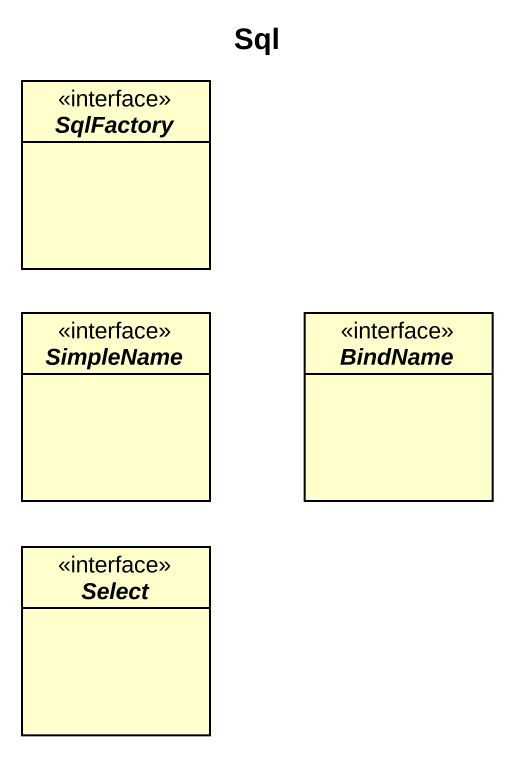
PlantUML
@startuml
title Sql
hide circle
hide empty members
interface SqlFactory
interface SimpleName
interface BindName
interface Select
@enduml
